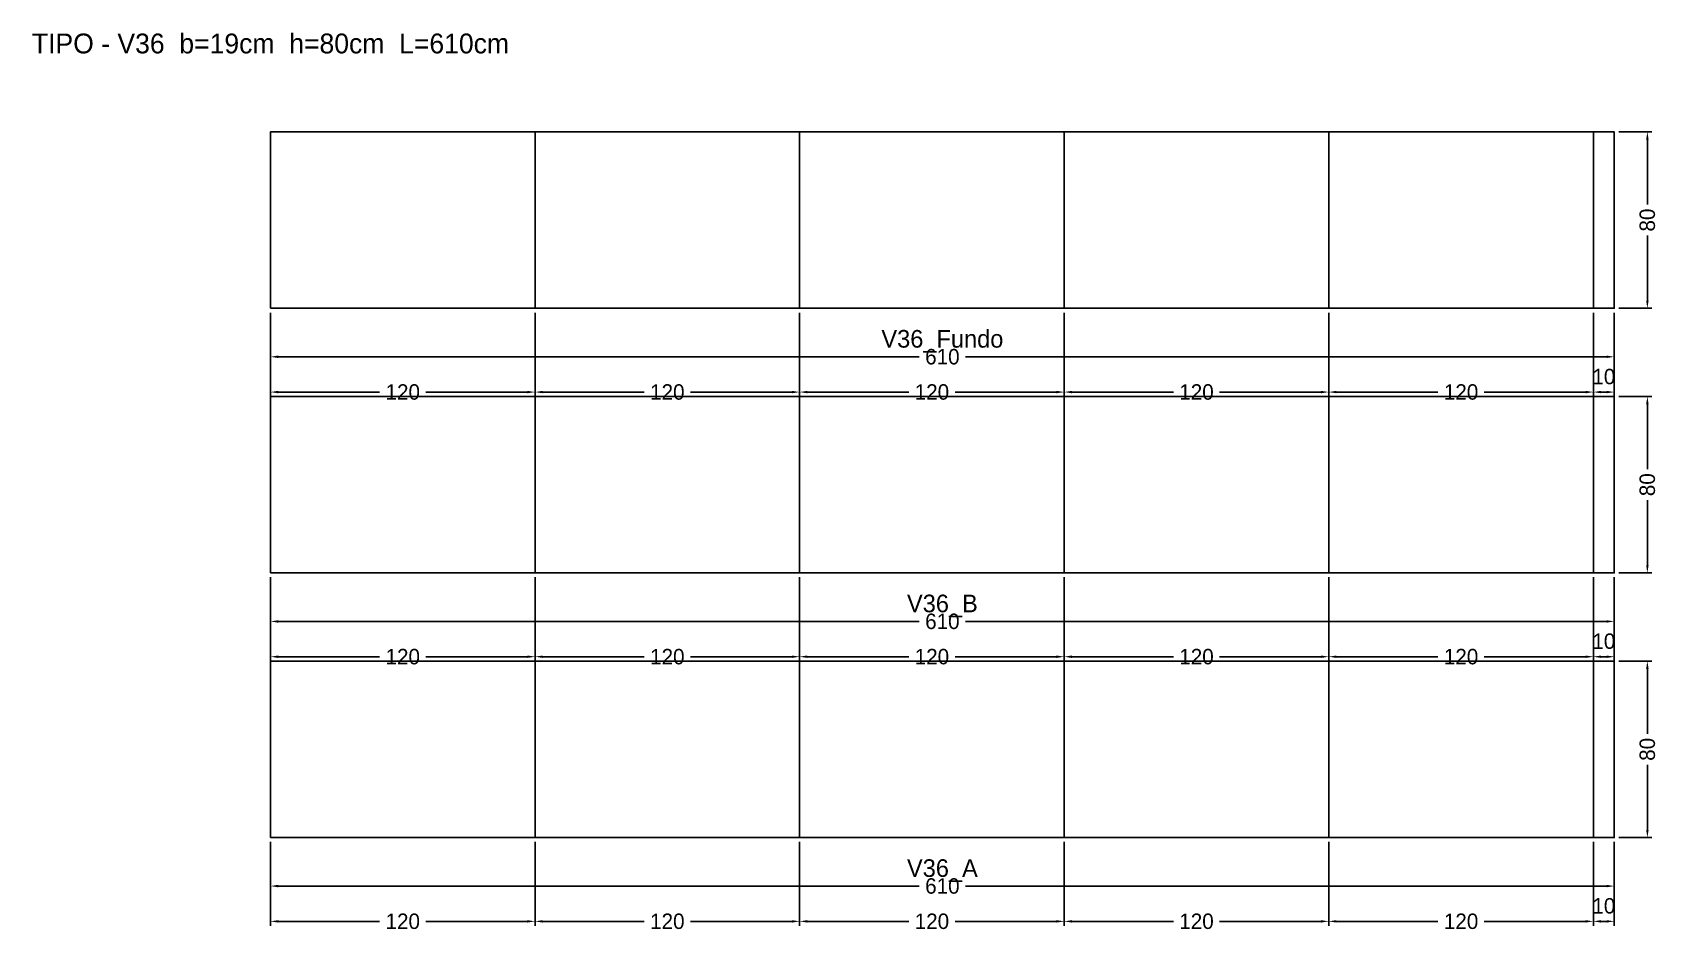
# Model space of a CAD drawing. Header units: metres. Extents: x -108 to 629, y -43 to 365.
import ezdxf

# ---------------------------------------------------------------- set-up
doc = ezdxf.new("R2010")
doc.units = ezdxf.units.M
for name, color, linetype in [('COTA', 3, 'Continuous'), ('NOMENCLATURA', 2, 'Continuous'), ('Paineis', 7, 'Continuous'), ('Texto Secao', 2, 'Continuous')]:
    doc.layers.add(name, color=color, linetype=linetype)
doc.dimstyles.new('COTA_VIG', dxfattribs={"dimtxt": 7, "dimasz": 3.5, "dimexe": 2, "dimexo": 2, "dimgap": 1.5, "dimtad": 1, "dimdec": 1, "dimcen": 2.5, "dimclrd": 3, "dimclre": 3, "dimclrt": 3, "dimazin": 3, "dimtfac": 1, "dimtmove": 0, "dimatfit": 3})

# ---------------------------------------------------------------- blocks, each defined once
blk = doc.blocks.new('_CLOSEDFILLED')
at = {"color": 0, "linetype": 'BYBLOCK'}
blk.add_solid([(-1, 0.16), (0, 0), (-1, -0.16)], dxfattribs=at)
blk = doc.blocks.new('*D1')
at = {"color": 3}
for p, q in [((0, -2), (0, -24)), ((609.5, -2), (609.5, -24)), ((3.5, -22), (294.25, -22)), ((315.25, -22), (606, -22))]:
    blk.add_line(p, q, dxfattribs=at)
at = {"layer": 'Defpoints'}
for p in [(0, 0), (609.5, 0), (0, -22)]:
    blk.add_point(p, dxfattribs=at)
at = {"layer": 'COTA', "color": 3, "xscale": 3.5, "yscale": 3.5, "rotation": 180}
blk.add_blockref('_CLOSEDFILLED', (0, -22), dxfattribs=at)
at = {"layer": 'COTA', "color": 3, "xscale": 3.5, "yscale": 3.5}
blk.add_blockref('_CLOSEDFILLED', (609.5, -22), dxfattribs=at)
at = {"layer": 'COTA', "color": 3, "insert": (304.75, -22), "char_height": 7, "attachment_point": 5}
blk.add_mtext('610', dxfattribs=at)
blk = doc.blocks.new('*D2')
at = {"color": 3}
for p, q in [((0, -2), (0, -40)), ((120, -2), (120, -40)), ((3.5, -38), (49.5, -38)), ((70.5, -38), (116.5, -38))]:
    blk.add_line(p, q, dxfattribs=at)
at = {"layer": 'Defpoints'}
for p in [(0, 0), (120, 0), (0, -38)]:
    blk.add_point(p, dxfattribs=at)
at = {"layer": 'COTA', "color": 3, "xscale": 3.5, "yscale": 3.5, "rotation": 180}
blk.add_blockref('_CLOSEDFILLED', (0, -38), dxfattribs=at)
at = {"layer": 'COTA', "color": 3, "xscale": 3.5, "yscale": 3.5}
blk.add_blockref('_CLOSEDFILLED', (120, -38), dxfattribs=at)
at = {"layer": 'COTA', "color": 3, "insert": (60, -38), "char_height": 7, "attachment_point": 5}
blk.add_mtext('120', dxfattribs=at)
blk = doc.blocks.new('*D3')
at = {"color": 3}
for p, q in [((120, -2), (120, -40)), ((240, -2), (240, -40)), ((123.5, -38), (169.5, -38)), ((190.5, -38), (236.5, -38))]:
    blk.add_line(p, q, dxfattribs=at)
at = {"layer": 'Defpoints'}
for p in [(120, 0), (240, 0), (120, -38)]:
    blk.add_point(p, dxfattribs=at)
at = {"layer": 'COTA', "color": 3, "xscale": 3.5, "yscale": 3.5, "rotation": 180}
blk.add_blockref('_CLOSEDFILLED', (120, -38), dxfattribs=at)
at = {"layer": 'COTA', "color": 3, "xscale": 3.5, "yscale": 3.5}
blk.add_blockref('_CLOSEDFILLED', (240, -38), dxfattribs=at)
at = {"layer": 'COTA', "color": 3, "insert": (180, -38), "char_height": 7, "attachment_point": 5}
blk.add_mtext('120', dxfattribs=at)
blk = doc.blocks.new('*D4')
at = {"color": 3}
for p, q in [((240, -2), (240, -40)), ((360, -2), (360, -40)), ((243.5, -38), (289.5, -38)), ((310.5, -38), (356.5, -38))]:
    blk.add_line(p, q, dxfattribs=at)
at = {"layer": 'Defpoints'}
for p in [(240, 0), (360, 0), (240, -38)]:
    blk.add_point(p, dxfattribs=at)
at = {"layer": 'COTA', "color": 3, "xscale": 3.5, "yscale": 3.5, "rotation": 180}
blk.add_blockref('_CLOSEDFILLED', (240, -38), dxfattribs=at)
at = {"layer": 'COTA', "color": 3, "xscale": 3.5, "yscale": 3.5}
blk.add_blockref('_CLOSEDFILLED', (360, -38), dxfattribs=at)
at = {"layer": 'COTA', "color": 3, "insert": (300, -38), "char_height": 7, "attachment_point": 5}
blk.add_mtext('120', dxfattribs=at)
blk = doc.blocks.new('*D5')
at = {"color": 3}
for p, q in [((360, -2), (360, -40)), ((480, -2), (480, -40)), ((363.5, -38), (409.5, -38)), ((430.5, -38), (476.5, -38))]:
    blk.add_line(p, q, dxfattribs=at)
at = {"layer": 'Defpoints'}
for p in [(360, 0), (480, 0), (360, -38)]:
    blk.add_point(p, dxfattribs=at)
at = {"layer": 'COTA', "color": 3, "xscale": 3.5, "yscale": 3.5, "rotation": 180}
blk.add_blockref('_CLOSEDFILLED', (360, -38), dxfattribs=at)
at = {"layer": 'COTA', "color": 3, "xscale": 3.5, "yscale": 3.5}
blk.add_blockref('_CLOSEDFILLED', (480, -38), dxfattribs=at)
at = {"layer": 'COTA', "color": 3, "insert": (420, -38), "char_height": 7, "attachment_point": 5}
blk.add_mtext('120', dxfattribs=at)
blk = doc.blocks.new('*D6')
at = {"color": 3}
for p, q in [((480, -2), (480, -40)), ((600, -2), (600, -40)), ((483.5, -38), (529.5, -38)), ((550.5, -38), (596.5, -38))]:
    blk.add_line(p, q, dxfattribs=at)
at = {"layer": 'Defpoints'}
for p in [(480, 0), (600, 0), (480, -38)]:
    blk.add_point(p, dxfattribs=at)
at = {"layer": 'COTA', "color": 3, "xscale": 3.5, "yscale": 3.5, "rotation": 180}
blk.add_blockref('_CLOSEDFILLED', (480, -38), dxfattribs=at)
at = {"layer": 'COTA', "color": 3, "xscale": 3.5, "yscale": 3.5}
blk.add_blockref('_CLOSEDFILLED', (600, -38), dxfattribs=at)
at = {"layer": 'COTA', "color": 3, "insert": (540, -38), "char_height": 7, "attachment_point": 5}
blk.add_mtext('120', dxfattribs=at)
blk = doc.blocks.new('*D7')
at = {"color": 3}
for p, q in [((600, -2), (600, -40)), ((609.5, -2), (609.5, -40)), ((603.5, -38), (606, -38))]:
    blk.add_line(p, q, dxfattribs=at)
at = {"layer": 'Defpoints'}
for p in [(600, 0), (609.5, 0), (600, -38)]:
    blk.add_point(p, dxfattribs=at)
at = {"layer": 'COTA', "color": 3, "xscale": 3.5, "yscale": 3.5, "rotation": 180}
blk.add_blockref('_CLOSEDFILLED', (600, -38), dxfattribs=at)
at = {"layer": 'COTA', "color": 3, "xscale": 3.5, "yscale": 3.5}
blk.add_blockref('_CLOSEDFILLED', (609.5, -38), dxfattribs=at)
at = {"layer": 'COTA', "color": 3, "insert": (604.75, -31), "char_height": 7, "attachment_point": 5}
blk.add_mtext('10', dxfattribs=at)
blk = doc.blocks.new('*D8')
at = {"color": 3}
for p, q in [((611.5, 80), (626.5, 80)), ((624.5, 47), (624.5, 76.5)), ((624.5, 3.5), (624.5, 33)), ((611.5, 0), (626.5, 0))]:
    blk.add_line(p, q, dxfattribs=at)
at = {"layer": 'Defpoints'}
for p in [(609.5, 80), (609.5, 0), (624.5, 0)]:
    blk.add_point(p, dxfattribs=at)
at = {"layer": 'COTA', "color": 3, "xscale": 3.5, "yscale": 3.5}
for p, rotation in [((624.5, 80), 90), ((624.5, 0), 270)]:
    blk.add_blockref('_CLOSEDFILLED', p, dxfattribs=dict(at, rotation=rotation))
at = {"layer": 'COTA', "color": 3, "insert": (624.5, 40), "char_height": 7, "attachment_point": 5, "rotation": 90}
blk.add_mtext('80', dxfattribs=at)
blk = doc.blocks.new('*D9')
at = {"color": 3}
for p, q in [((0, 118), (0, 96)), ((609.5, 118), (609.5, 96)), ((3.5, 98), (294.25, 98)), ((315.25, 98), (606, 98))]:
    blk.add_line(p, q, dxfattribs=at)
at = {"layer": 'Defpoints'}
for p in [(0, 120), (609.5, 120), (0, 98)]:
    blk.add_point(p, dxfattribs=at)
at = {"layer": 'COTA', "color": 3, "xscale": 3.5, "yscale": 3.5, "rotation": 180}
blk.add_blockref('_CLOSEDFILLED', (0, 98), dxfattribs=at)
at = {"layer": 'COTA', "color": 3, "xscale": 3.5, "yscale": 3.5}
blk.add_blockref('_CLOSEDFILLED', (609.5, 98), dxfattribs=at)
at = {"layer": 'COTA', "color": 3, "insert": (304.75, 98), "char_height": 7, "attachment_point": 5}
blk.add_mtext('610', dxfattribs=at)
blk = doc.blocks.new('*D10')
at = {"color": 3}
for p, q in [((0, 118), (0, 80)), ((120, 118), (120, 80)), ((3.5, 82), (49.5, 82)), ((70.5, 82), (116.5, 82))]:
    blk.add_line(p, q, dxfattribs=at)
at = {"layer": 'Defpoints'}
for p in [(0, 120), (120, 120), (0, 82)]:
    blk.add_point(p, dxfattribs=at)
at = {"layer": 'COTA', "color": 3, "xscale": 3.5, "yscale": 3.5, "rotation": 180}
blk.add_blockref('_CLOSEDFILLED', (0, 82), dxfattribs=at)
at = {"layer": 'COTA', "color": 3, "xscale": 3.5, "yscale": 3.5}
blk.add_blockref('_CLOSEDFILLED', (120, 82), dxfattribs=at)
at = {"layer": 'COTA', "color": 3, "insert": (60, 82), "char_height": 7, "attachment_point": 5}
blk.add_mtext('120', dxfattribs=at)
blk = doc.blocks.new('*D11')
at = {"color": 3}
for p, q in [((120, 118), (120, 80)), ((240, 118), (240, 80)), ((123.5, 82), (169.5, 82)), ((190.5, 82), (236.5, 82))]:
    blk.add_line(p, q, dxfattribs=at)
at = {"layer": 'Defpoints'}
for p in [(120, 120), (240, 120), (120, 82)]:
    blk.add_point(p, dxfattribs=at)
at = {"layer": 'COTA', "color": 3, "xscale": 3.5, "yscale": 3.5, "rotation": 180}
blk.add_blockref('_CLOSEDFILLED', (120, 82), dxfattribs=at)
at = {"layer": 'COTA', "color": 3, "xscale": 3.5, "yscale": 3.5}
blk.add_blockref('_CLOSEDFILLED', (240, 82), dxfattribs=at)
at = {"layer": 'COTA', "color": 3, "insert": (180, 82), "char_height": 7, "attachment_point": 5}
blk.add_mtext('120', dxfattribs=at)
blk = doc.blocks.new('*D12')
at = {"color": 3}
for p, q in [((240, 118), (240, 80)), ((360, 118), (360, 80)), ((243.5, 82), (289.5, 82)), ((310.5, 82), (356.5, 82))]:
    blk.add_line(p, q, dxfattribs=at)
at = {"layer": 'Defpoints'}
for p in [(240, 120), (360, 120), (240, 82)]:
    blk.add_point(p, dxfattribs=at)
at = {"layer": 'COTA', "color": 3, "xscale": 3.5, "yscale": 3.5, "rotation": 180}
blk.add_blockref('_CLOSEDFILLED', (240, 82), dxfattribs=at)
at = {"layer": 'COTA', "color": 3, "xscale": 3.5, "yscale": 3.5}
blk.add_blockref('_CLOSEDFILLED', (360, 82), dxfattribs=at)
at = {"layer": 'COTA', "color": 3, "insert": (300, 82), "char_height": 7, "attachment_point": 5}
blk.add_mtext('120', dxfattribs=at)
blk = doc.blocks.new('*D13')
at = {"color": 3}
for p, q in [((360, 118), (360, 80)), ((480, 118), (480, 80)), ((363.5, 82), (409.5, 82)), ((430.5, 82), (476.5, 82))]:
    blk.add_line(p, q, dxfattribs=at)
at = {"layer": 'Defpoints'}
for p in [(360, 120), (480, 120), (360, 82)]:
    blk.add_point(p, dxfattribs=at)
at = {"layer": 'COTA', "color": 3, "xscale": 3.5, "yscale": 3.5, "rotation": 180}
blk.add_blockref('_CLOSEDFILLED', (360, 82), dxfattribs=at)
at = {"layer": 'COTA', "color": 3, "xscale": 3.5, "yscale": 3.5}
blk.add_blockref('_CLOSEDFILLED', (480, 82), dxfattribs=at)
at = {"layer": 'COTA', "color": 3, "insert": (420, 82), "char_height": 7, "attachment_point": 5}
blk.add_mtext('120', dxfattribs=at)
blk = doc.blocks.new('*D14')
at = {"color": 3}
for p, q in [((480, 118), (480, 80)), ((600, 118), (600, 80)), ((483.5, 82), (529.5, 82)), ((550.5, 82), (596.5, 82))]:
    blk.add_line(p, q, dxfattribs=at)
at = {"layer": 'Defpoints'}
for p in [(480, 120), (600, 120), (480, 82)]:
    blk.add_point(p, dxfattribs=at)
at = {"layer": 'COTA', "color": 3, "xscale": 3.5, "yscale": 3.5, "rotation": 180}
blk.add_blockref('_CLOSEDFILLED', (480, 82), dxfattribs=at)
at = {"layer": 'COTA', "color": 3, "xscale": 3.5, "yscale": 3.5}
blk.add_blockref('_CLOSEDFILLED', (600, 82), dxfattribs=at)
at = {"layer": 'COTA', "color": 3, "insert": (540, 82), "char_height": 7, "attachment_point": 5}
blk.add_mtext('120', dxfattribs=at)
blk = doc.blocks.new('*D15')
at = {"color": 3}
for p, q in [((600, 118), (600, 80)), ((609.5, 118), (609.5, 80)), ((603.5, 82), (606, 82))]:
    blk.add_line(p, q, dxfattribs=at)
at = {"layer": 'Defpoints'}
for p in [(600, 120), (609.5, 120), (600, 82)]:
    blk.add_point(p, dxfattribs=at)
at = {"layer": 'COTA', "color": 3, "xscale": 3.5, "yscale": 3.5, "rotation": 180}
blk.add_blockref('_CLOSEDFILLED', (600, 82), dxfattribs=at)
at = {"layer": 'COTA', "color": 3, "xscale": 3.5, "yscale": 3.5}
blk.add_blockref('_CLOSEDFILLED', (609.5, 82), dxfattribs=at)
at = {"layer": 'COTA', "color": 3, "insert": (604.75, 89), "char_height": 7, "attachment_point": 5}
blk.add_mtext('10', dxfattribs=at)
blk = doc.blocks.new('*D16')
at = {"color": 3}
for p, q in [((611.5, 200), (626.5, 200)), ((624.5, 167), (624.5, 196.5)), ((624.5, 123.5), (624.5, 153)), ((611.5, 120), (626.5, 120))]:
    blk.add_line(p, q, dxfattribs=at)
at = {"layer": 'Defpoints'}
for p in [(609.5, 200), (609.5, 120), (624.5, 120)]:
    blk.add_point(p, dxfattribs=at)
at = {"layer": 'COTA', "color": 3, "xscale": 3.5, "yscale": 3.5}
for p, rotation in [((624.5, 200), 90), ((624.5, 120), 270)]:
    blk.add_blockref('_CLOSEDFILLED', p, dxfattribs=dict(at, rotation=rotation))
at = {"layer": 'COTA', "color": 3, "insert": (624.5, 160), "char_height": 7, "attachment_point": 5, "rotation": 90}
blk.add_mtext('80', dxfattribs=at)
blk = doc.blocks.new('*D17')
at = {"color": 3}
for p, q in [((0, 238), (0, 216)), ((609.5, 238), (609.5, 216)), ((3.5, 218), (294.25, 218)), ((315.25, 218), (606, 218))]:
    blk.add_line(p, q, dxfattribs=at)
at = {"layer": 'Defpoints'}
for p in [(0, 240), (609.5, 240), (0, 218)]:
    blk.add_point(p, dxfattribs=at)
at = {"layer": 'COTA', "color": 3, "xscale": 3.5, "yscale": 3.5, "rotation": 180}
blk.add_blockref('_CLOSEDFILLED', (0, 218), dxfattribs=at)
at = {"layer": 'COTA', "color": 3, "xscale": 3.5, "yscale": 3.5}
blk.add_blockref('_CLOSEDFILLED', (609.5, 218), dxfattribs=at)
at = {"layer": 'COTA', "color": 3, "insert": (304.75, 218), "char_height": 7, "attachment_point": 5}
blk.add_mtext('610', dxfattribs=at)
blk = doc.blocks.new('*D18')
at = {"color": 3}
for p, q in [((0, 238), (0, 200)), ((120, 238), (120, 200)), ((3.5, 202), (49.5, 202)), ((70.5, 202), (116.5, 202))]:
    blk.add_line(p, q, dxfattribs=at)
at = {"layer": 'Defpoints'}
for p in [(0, 240), (120, 240), (0, 202)]:
    blk.add_point(p, dxfattribs=at)
at = {"layer": 'COTA', "color": 3, "xscale": 3.5, "yscale": 3.5, "rotation": 180}
blk.add_blockref('_CLOSEDFILLED', (0, 202), dxfattribs=at)
at = {"layer": 'COTA', "color": 3, "xscale": 3.5, "yscale": 3.5}
blk.add_blockref('_CLOSEDFILLED', (120, 202), dxfattribs=at)
at = {"layer": 'COTA', "color": 3, "insert": (60, 202), "char_height": 7, "attachment_point": 5}
blk.add_mtext('120', dxfattribs=at)
blk = doc.blocks.new('*D19')
at = {"color": 3}
for p, q in [((120, 238), (120, 200)), ((240, 238), (240, 200)), ((123.5, 202), (169.5, 202)), ((190.5, 202), (236.5, 202))]:
    blk.add_line(p, q, dxfattribs=at)
at = {"layer": 'Defpoints'}
for p in [(120, 240), (240, 240), (120, 202)]:
    blk.add_point(p, dxfattribs=at)
at = {"layer": 'COTA', "color": 3, "xscale": 3.5, "yscale": 3.5, "rotation": 180}
blk.add_blockref('_CLOSEDFILLED', (120, 202), dxfattribs=at)
at = {"layer": 'COTA', "color": 3, "xscale": 3.5, "yscale": 3.5}
blk.add_blockref('_CLOSEDFILLED', (240, 202), dxfattribs=at)
at = {"layer": 'COTA', "color": 3, "insert": (180, 202), "char_height": 7, "attachment_point": 5}
blk.add_mtext('120', dxfattribs=at)
blk = doc.blocks.new('*D20')
at = {"color": 3}
for p, q in [((240, 238), (240, 200)), ((360, 238), (360, 200)), ((243.5, 202), (289.5, 202)), ((310.5, 202), (356.5, 202))]:
    blk.add_line(p, q, dxfattribs=at)
at = {"layer": 'Defpoints'}
for p in [(240, 240), (360, 240), (240, 202)]:
    blk.add_point(p, dxfattribs=at)
at = {"layer": 'COTA', "color": 3, "xscale": 3.5, "yscale": 3.5, "rotation": 180}
blk.add_blockref('_CLOSEDFILLED', (240, 202), dxfattribs=at)
at = {"layer": 'COTA', "color": 3, "xscale": 3.5, "yscale": 3.5}
blk.add_blockref('_CLOSEDFILLED', (360, 202), dxfattribs=at)
at = {"layer": 'COTA', "color": 3, "insert": (300, 202), "char_height": 7, "attachment_point": 5}
blk.add_mtext('120', dxfattribs=at)
blk = doc.blocks.new('*D21')
at = {"color": 3}
for p, q in [((360, 238), (360, 200)), ((480, 238), (480, 200)), ((363.5, 202), (409.5, 202)), ((430.5, 202), (476.5, 202))]:
    blk.add_line(p, q, dxfattribs=at)
at = {"layer": 'Defpoints'}
for p in [(360, 240), (480, 240), (360, 202)]:
    blk.add_point(p, dxfattribs=at)
at = {"layer": 'COTA', "color": 3, "xscale": 3.5, "yscale": 3.5, "rotation": 180}
blk.add_blockref('_CLOSEDFILLED', (360, 202), dxfattribs=at)
at = {"layer": 'COTA', "color": 3, "xscale": 3.5, "yscale": 3.5}
blk.add_blockref('_CLOSEDFILLED', (480, 202), dxfattribs=at)
at = {"layer": 'COTA', "color": 3, "insert": (420, 202), "char_height": 7, "attachment_point": 5}
blk.add_mtext('120', dxfattribs=at)
blk = doc.blocks.new('*D22')
at = {"color": 3}
for p, q in [((480, 238), (480, 200)), ((600, 238), (600, 200)), ((483.5, 202), (529.5, 202)), ((550.5, 202), (596.5, 202))]:
    blk.add_line(p, q, dxfattribs=at)
at = {"layer": 'Defpoints'}
for p in [(480, 240), (600, 240), (480, 202)]:
    blk.add_point(p, dxfattribs=at)
at = {"layer": 'COTA', "color": 3, "xscale": 3.5, "yscale": 3.5, "rotation": 180}
blk.add_blockref('_CLOSEDFILLED', (480, 202), dxfattribs=at)
at = {"layer": 'COTA', "color": 3, "xscale": 3.5, "yscale": 3.5}
blk.add_blockref('_CLOSEDFILLED', (600, 202), dxfattribs=at)
at = {"layer": 'COTA', "color": 3, "insert": (540, 202), "char_height": 7, "attachment_point": 5}
blk.add_mtext('120', dxfattribs=at)
blk = doc.blocks.new('*D23')
at = {"color": 3}
for p, q in [((600, 238), (600, 200)), ((609.5, 238), (609.5, 200)), ((603.5, 202), (606, 202))]:
    blk.add_line(p, q, dxfattribs=at)
at = {"layer": 'Defpoints'}
for p in [(600, 240), (609.5, 240), (600, 202)]:
    blk.add_point(p, dxfattribs=at)
at = {"layer": 'COTA', "color": 3, "xscale": 3.5, "yscale": 3.5, "rotation": 180}
blk.add_blockref('_CLOSEDFILLED', (600, 202), dxfattribs=at)
at = {"layer": 'COTA', "color": 3, "xscale": 3.5, "yscale": 3.5}
blk.add_blockref('_CLOSEDFILLED', (609.5, 202), dxfattribs=at)
at = {"layer": 'COTA', "color": 3, "insert": (604.75, 209), "char_height": 7, "attachment_point": 5}
blk.add_mtext('10', dxfattribs=at)
blk = doc.blocks.new('*D24')
at = {"color": 3}
for p, q in [((611.5, 320), (626.5, 320)), ((624.5, 287), (624.5, 316.5)), ((624.5, 243.5), (624.5, 273)), ((611.5, 240), (626.5, 240))]:
    blk.add_line(p, q, dxfattribs=at)
at = {"layer": 'Defpoints'}
for p in [(609.5, 320), (609.5, 240), (624.5, 240)]:
    blk.add_point(p, dxfattribs=at)
at = {"layer": 'COTA', "color": 3, "xscale": 3.5, "yscale": 3.5}
for p, rotation in [((624.5, 320), 90), ((624.5, 240), 270)]:
    blk.add_blockref('_CLOSEDFILLED', p, dxfattribs=dict(at, rotation=rotation))
at = {"layer": 'COTA', "color": 3, "insert": (624.5, 280), "char_height": 7, "attachment_point": 5, "rotation": 90}
blk.add_mtext('80', dxfattribs=at)

msp = doc.modelspace()

# ---------------------------------------------------------------- linework, layer by layer
at = {"layer": 'Paineis'}
for points in [[(0, 240), (120, 240), (120, 320), (0, 320)], [(120, 240), (240, 240), (240, 320), (120, 320)], [(240, 240), (360, 240), (360, 320), (240, 320)], [(360, 240), (480, 240), (480, 320), (360, 320)], [(480, 240), (600, 240), (600, 320), (480, 320)], [(600, 240), (609.5, 240), (609.5, 320), (600, 320)], [(0, 120), (120, 120), (120, 200), (0, 200)], [(120, 120), (240, 120), (240, 200), (120, 200)], [(240, 120), (360, 120), (360, 200), (240, 200)], [(360, 120), (480, 120), (480, 200), (360, 200)], [(480, 120), (600, 120), (600, 200), (480, 200)], [(600, 120), (609.5, 120), (609.5, 200), (600, 200)], [(0, 0), (120, 0), (120, 80), (0, 80)], [(120, 0), (240, 0), (240, 80), (120, 80)], [(240, 0), (360, 0), (360, 80), (240, 80)], [(360, 0), (480, 0), (480, 80), (360, 80)], [(480, 0), (600, 0), (600, 80), (480, 80)], [(600, 0), (609.5, 0), (609.5, 80), (600, 80)]]:
    msp.add_lwpolyline(points, close=True, dxfattribs=at)

# ---------------------------------------------------------------- texts
at = {"layer": 'NOMENCLATURA', "insert": (0, 360), "char_height": 9, "width": 629.5, "attachment_point": 5}
msp.add_mtext('TIPO - V36  b=19cm  h=80cm  L=610cm', dxfattribs=at)
at = {"layer": 'Texto Secao', "char_height": 8, "width": 629.5, "attachment_point": 5}
for s, insert in [('V36_Fundo', (304.75, 225)), ('V36_B', (304.75, 105)), ('V36_A', (304.75, -15))]:
    msp.add_mtext(s, dxfattribs=dict(at, insert=insert))

# ---------------------------------------------------------------- dimensions: what is measured, and where the dimension line sits
at = {"layer": 'COTA'}
for base, p1, p2, picture, middle in [((624.5, 240), (609.5, 240), (609.5, 320), '*D24', (624.5, 280)), ((624.5, 120), (609.5, 120), (609.5, 200), '*D16', (624.5, 160)), ((624.5, 0), (609.5, 0), (609.5, 80), '*D8', (624.5, 40))]:
    dim = msp.add_linear_dim(base=base, p1=p1, p2=p2, angle=90, dimstyle='COTA_VIG', dxfattribs=at)
    dim.commit()
    dim.dimension.update_dxf_attribs({"geometry": picture, "text_midpoint": middle})
for base, p1, p2, picture, middle in [((0, 218), (0, 240), (609.5, 240), '*D17', (304.75, 218)), ((0, 202), (0, 240), (120, 240), '*D18', (60, 202)), ((120, 202), (120, 240), (240, 240), '*D19', (180, 202)), ((240, 202), (240, 240), (360, 240), '*D20', (300, 202)), ((360, 202), (360, 240), (480, 240), '*D21', (420, 202)), ((480, 202), (480, 240), (600, 240), '*D22', (540, 202)), ((600, 202), (600, 240), (609.5, 240), '*D23', (604.75, 209)), ((0, 98), (0, 120), (609.5, 120), '*D9', (304.75, 98)), ((0, 82), (0, 120), (120, 120), '*D10', (60, 82)), ((120, 82), (120, 120), (240, 120), '*D11', (180, 82)), ((240, 82), (240, 120), (360, 120), '*D12', (300, 82)), ((360, 82), (360, 120), (480, 120), '*D13', (420, 82)), ((480, 82), (480, 120), (600, 120), '*D14', (540, 82)), ((600, 82), (600, 120), (609.5, 120), '*D15', (604.75, 89)), ((0, -22), (0, 0), (609.5, 0), '*D1', (304.75, -22)), ((0, -38), (0, 0), (120, 0), '*D2', (60, -38)), ((120, -38), (120, 0), (240, 0), '*D3', (180, -38)), ((240, -38), (240, 0), (360, 0), '*D4', (300, -38)), ((360, -38), (360, 0), (480, 0), '*D5', (420, -38)), ((480, -38), (480, 0), (600, 0), '*D6', (540, -38)), ((600, -38), (600, 0), (609.5, 0), '*D7', (604.75, -31))]:
    dim = msp.add_linear_dim(base=base, p1=p1, p2=p2, dimstyle='COTA_VIG', dxfattribs=at)
    dim.commit()
    dim.dimension.update_dxf_attribs({"geometry": picture, "text_midpoint": middle})

doc.saveas('drawing.dxf')
